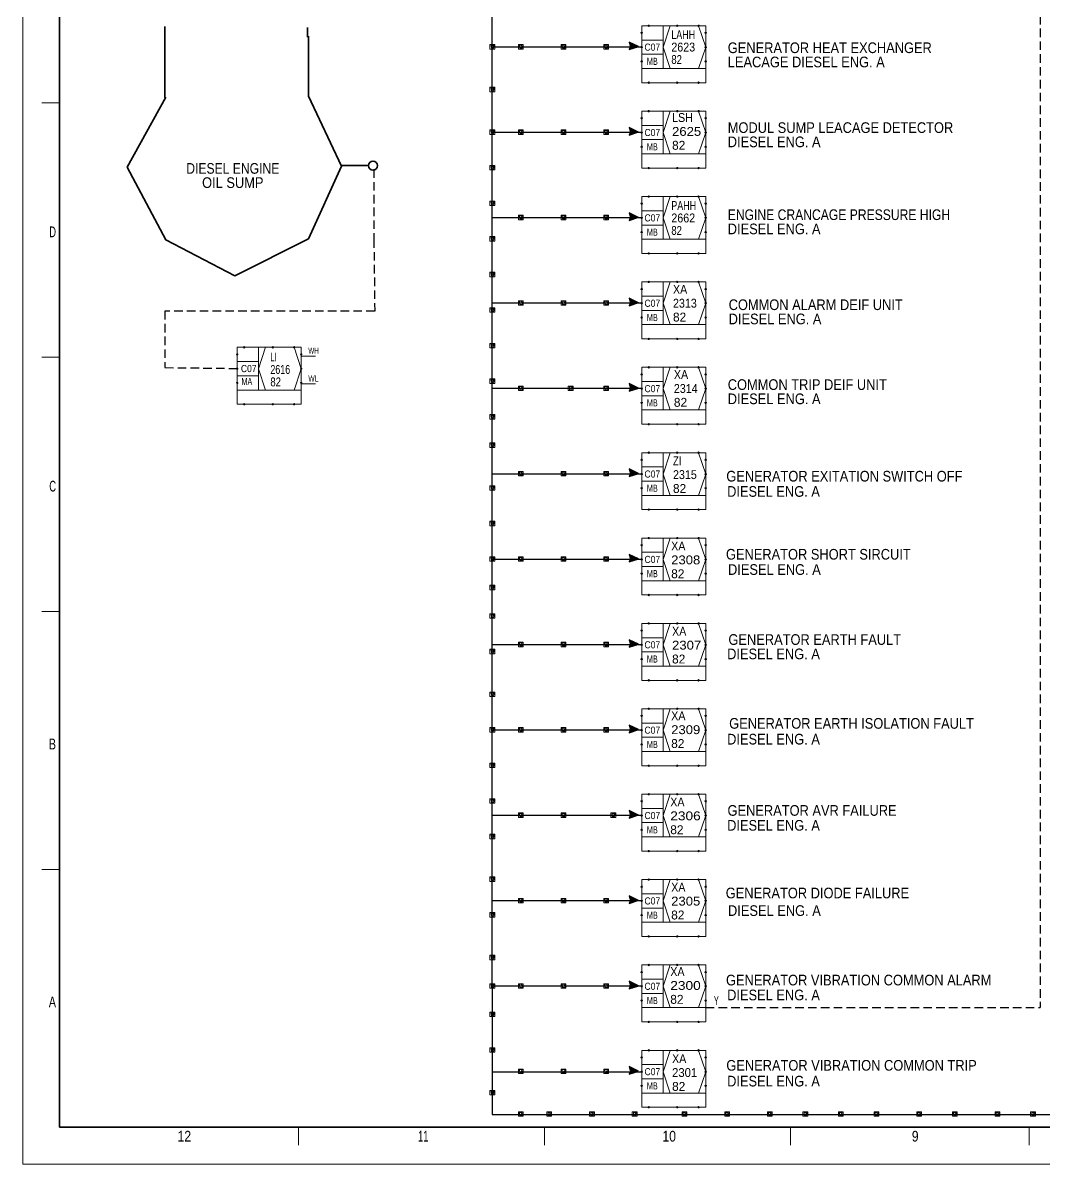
# Model space of a CAD drawing. Header units: millimetres. Extents: x 0 to 841, y 0 to 594.
# Drawn here: x 0 to 287.2, y 0 to 320.8 of the extents above; entities that cross this region are included whole.
import ezdxf
from ezdxf.enums import TextEntityAlignment as Align

# ---------------------------------------------------------------- set-up
doc = ezdxf.new("R2010")
doc.units = ezdxf.units.MM
doc.header["$LTSCALE"] = 0.8
doc.header["$PDMODE"] = 32
doc.header["$PDSIZE"] = 0.4
doc.linetypes.add('LONG_DASHED', pattern=[7.5, 6, -1.5])
doc.linetypes.add('MEDIUM_DASHED', pattern=[4.5, 3, -1.5])
for name, color, linetype, lineweight in [('1', 7, 'Continuous', 13), ('12', 7, 'Continuous', 35), ('14', 7, 'MEDIUM_DASHED', 25), ('46', 7, 'Continuous', 13), ('48', 7, 'Continuous', 13), ('50', 7, 'Continuous', 35), ('9', 7, 'Continuous', 13)]:
    doc.layers.add(name, color=color, linetype=linetype, lineweight=lineweight)
doc.layers.add('45', color=7, linetype='Continuous')

msp = doc.modelspace()

# ---------------------------------------------------------------- linework, layer by layer
at = {"layer": '1', "lineweight": 25}
for p, q in [((174, 314), (132, 314)), ((174, 290), (132, 290)), ((174, 266), (132, 266)), ((174, 242), (132, 242)), ((174, 218), (132, 218)), ((174, 194), (132, 194)), ((174, 170), (132, 170)), ((10.3331, 10.3819), (10.3331, 156.3638)), ((174, 146), (132, 146)), ((174, 122), (132, 122)), ((174, 98), (132, 98)), ((174, 74), (132, 74)), ((174, 50), (132, 50)), ((132, 50), (132, 14)), ((132, 26), (174, 26)), ((132, 14), (302, 14))]:
    msp.add_line(p, q, dxfattribs=at)
at = {"layer": '1'}
for p, q in [((10.3331, 298.3181), (5.3213, 298.3181)), ((10.3331, 226.8378), (5.3213, 226.8378)), ((10.3331, 155.3567), (5.3213, 155.3567)), ((10.3331, 82.8693), (5.3213, 82.8693)), ((77.4913, 10.3819), (77.4913, 5.348)), ((146.6543, 10.3819), (146.6543, 5.348)), ((215.8173, 10.3819), (215.8173, 5.348)), ((282.9756, 10.3819), (282.9756, 5.348))]:
    msp.add_line(p, q, dxfattribs=at)
at = {"layer": '1', "lineweight": 35}
msp.add_line((648.9504, 10.3819), (10.3331, 10.3819), dxfattribs=at)
msp.add_lwpolyline([(829.263, 112.0142), (829.263, 582.2276), (10.3331, 582.2276), (10.3331, 10.3819)], dxfattribs=at)
at = {"layer": '1', "lineweight": 25}
msp.add_lwpolyline([(132, 50), (132, 264), (132, 424), (132, 480), (112, 480)], dxfattribs=at)
at = {"layer": '1'}
for points in [[(131.9843, 314.0157), (132.2992, 314.0945), (132.2205, 314.5669), (131.6693, 314.5669), (131.748, 313.7008), (132.378, 313.7008), (132.6142, 314.3307), (132.378, 314.7244), (131.5118, 314.7244), (131.3543, 314.7244), (131.3543, 313.4646), (132.6929, 313.4646), (132.6929, 314.7244), (132.2205, 314.7244)], [(139.9843, 314.0157), (140.2992, 314.0945), (140.2205, 314.5669), (139.6693, 314.5669), (139.748, 313.7008), (140.378, 313.7008), (140.6142, 314.3307), (140.378, 314.7244), (139.5118, 314.7244), (139.3543, 314.7244), (139.3543, 313.4646), (140.6929, 313.4646), (140.6929, 314.7244), (140.2205, 314.7244)], [(151.9843, 314.0157), (152.2992, 314.0945), (152.2205, 314.5669), (151.6693, 314.5669), (151.748, 313.7008), (152.378, 313.7008), (152.6142, 314.3307), (152.378, 314.7244), (151.5118, 314.7244), (151.3543, 314.7244), (151.3543, 313.4646), (152.6929, 313.4646), (152.6929, 314.7244), (152.2205, 314.7244)], [(163.9843, 314.0157), (164.2992, 314.0945), (164.2205, 314.5669), (163.6693, 314.5669), (163.748, 313.7008), (164.378, 313.7008), (164.6142, 314.3307), (164.378, 314.7244), (163.5118, 314.7244), (163.3543, 314.7244), (163.3543, 313.4646), (164.6929, 313.4646), (164.6929, 314.7244), (164.2205, 314.7244)], [(131.9843, 302.0157), (132.2992, 302.0945), (132.2205, 302.5669), (131.6693, 302.5669), (131.748, 301.7008), (132.378, 301.7008), (132.6142, 302.3307), (132.378, 302.7244), (131.5118, 302.7244), (131.3543, 302.7244), (131.3543, 301.4646), (132.6929, 301.4646), (132.6929, 302.7244), (132.2205, 302.7244)], [(131.9843, 290.0157), (132.2992, 290.0945), (132.2205, 290.5669), (131.6693, 290.5669), (131.748, 289.7008), (132.378, 289.7008), (132.6142, 290.3307), (132.378, 290.7244), (131.5118, 290.7244), (131.3543, 290.7244), (131.3543, 289.4646), (132.6929, 289.4646), (132.6929, 290.7244), (132.2205, 290.7244)], [(139.9843, 290.0157), (140.2992, 290.0945), (140.2205, 290.5669), (139.6693, 290.5669), (139.748, 289.7008), (140.378, 289.7008), (140.6142, 290.3307), (140.378, 290.7244), (139.5118, 290.7244), (139.3543, 290.7244), (139.3543, 289.4646), (140.6929, 289.4646), (140.6929, 290.7244), (140.2205, 290.7244)], [(151.9843, 290.0157), (152.2992, 290.0945), (152.2205, 290.5669), (151.6693, 290.5669), (151.748, 289.7008), (152.378, 289.7008), (152.6142, 290.3307), (152.378, 290.7244), (151.5118, 290.7244), (151.3543, 290.7244), (151.3543, 289.4646), (152.6929, 289.4646), (152.6929, 290.7244), (152.2205, 290.7244)], [(163.9843, 290.0157), (164.2992, 290.0945), (164.2205, 290.5669), (163.6693, 290.5669), (163.748, 289.7008), (164.378, 289.7008), (164.6142, 290.3307), (164.378, 290.7244), (163.5118, 290.7244), (163.3543, 290.7244), (163.3543, 289.4646), (164.6929, 289.4646), (164.6929, 290.7244), (164.2205, 290.7244)], [(131.9843, 280.0157), (132.2992, 280.0945), (132.2205, 280.5669), (131.6693, 280.5669), (131.748, 279.7008), (132.378, 279.7008), (132.6142, 280.3307), (132.378, 280.7244), (131.5118, 280.7244), (131.3543, 280.7244), (131.3543, 279.4646), (132.6929, 279.4646), (132.6929, 280.7244), (132.2205, 280.7244)], [(131.9843, 270.0157), (132.2992, 270.0945), (132.2205, 270.5669), (131.6693, 270.5669), (131.748, 269.7008), (132.378, 269.7008), (132.6142, 270.3307), (132.378, 270.7244), (131.5118, 270.7244), (131.3543, 270.7244), (131.3543, 269.4646), (132.6929, 269.4646), (132.6929, 270.7244), (132.2205, 270.7244)], [(139.9843, 266.0157), (140.2992, 266.0945), (140.2205, 266.5669), (139.6693, 266.5669), (139.748, 265.7008), (140.378, 265.7008), (140.6142, 266.3307), (140.378, 266.7244), (139.5118, 266.7244), (139.3543, 266.7244), (139.3543, 265.4646), (140.6929, 265.4646), (140.6929, 266.7244), (140.2205, 266.7244)], [(151.9843, 266.0157), (152.2992, 266.0945), (152.2205, 266.5669), (151.6693, 266.5669), (151.748, 265.7008), (152.378, 265.7008), (152.6142, 266.3307), (152.378, 266.7244), (151.5118, 266.7244), (151.3543, 266.7244), (151.3543, 265.4646), (152.6929, 265.4646), (152.6929, 266.7244), (152.2205, 266.7244)], [(163.9843, 266.0157), (164.2992, 266.0945), (164.2205, 266.5669), (163.6693, 266.5669), (163.748, 265.7008), (164.378, 265.7008), (164.6142, 266.3307), (164.378, 266.7244), (163.5118, 266.7244), (163.3543, 266.7244), (163.3543, 265.4646), (164.6929, 265.4646), (164.6929, 266.7244), (164.2205, 266.7244)], [(131.9843, 260.0157), (132.2992, 260.0945), (132.2205, 260.5669), (131.6693, 260.5669), (131.748, 259.7008), (132.378, 259.7008), (132.6142, 260.3307), (132.378, 260.7244), (131.5118, 260.7244), (131.3543, 260.7244), (131.3543, 259.4646), (132.6929, 259.4646), (132.6929, 260.7244), (132.2205, 260.7244)], [(131.9843, 250.0157), (132.2992, 250.0945), (132.2205, 250.5669), (131.6693, 250.5669), (131.748, 249.7008), (132.378, 249.7008), (132.6142, 250.3307), (132.378, 250.7244), (131.5118, 250.7244), (131.3543, 250.7244), (131.3543, 249.4646), (132.6929, 249.4646), (132.6929, 250.7244), (132.2205, 250.7244)], [(131.9843, 240.0157), (132.2992, 240.0945), (132.2205, 240.5669), (131.6693, 240.5669), (131.748, 239.7008), (132.378, 239.7008), (132.6142, 240.3307), (132.378, 240.7244), (131.5118, 240.7244), (131.3543, 240.7244), (131.3543, 239.4646), (132.6929, 239.4646), (132.6929, 240.7244), (132.2205, 240.7244)], [(139.9843, 242.0157), (140.2992, 242.0945), (140.2205, 242.5669), (139.6693, 242.5669), (139.748, 241.7008), (140.378, 241.7008), (140.6142, 242.3307), (140.378, 242.7244), (139.5118, 242.7244), (139.3543, 242.7244), (139.3543, 241.4646), (140.6929, 241.4646), (140.6929, 242.7244), (140.2205, 242.7244)], [(151.9843, 242.0157), (152.2992, 242.0945), (152.2205, 242.5669), (151.6693, 242.5669), (151.748, 241.7008), (152.378, 241.7008), (152.6142, 242.3307), (152.378, 242.7244), (151.5118, 242.7244), (151.3543, 242.7244), (151.3543, 241.4646), (152.6929, 241.4646), (152.6929, 242.7244), (152.2205, 242.7244)], [(163.9843, 242.0157), (164.2992, 242.0945), (164.2205, 242.5669), (163.6693, 242.5669), (163.748, 241.7008), (164.378, 241.7008), (164.6142, 242.3307), (164.378, 242.7244), (163.5118, 242.7244), (163.3543, 242.7244), (163.3543, 241.4646), (164.6929, 241.4646), (164.6929, 242.7244), (164.2205, 242.7244)], [(131.9843, 230.0157), (132.2992, 230.0945), (132.2205, 230.5669), (131.6693, 230.5669), (131.748, 229.7008), (132.378, 229.7008), (132.6142, 230.3307), (132.378, 230.7244), (131.5118, 230.7244), (131.3543, 230.7244), (131.3543, 229.4646), (132.6929, 229.4646), (132.6929, 230.7244), (132.2205, 230.7244)], [(131.9843, 220.0157), (132.2992, 220.0945), (132.2205, 220.5669), (131.6693, 220.5669), (131.748, 219.7008), (132.378, 219.7008), (132.6142, 220.3307), (132.378, 220.7244), (131.5118, 220.7244), (131.3543, 220.7244), (131.3543, 219.4646), (132.6929, 219.4646), (132.6929, 220.7244), (132.2205, 220.7244)], [(139.9843, 218.0157), (140.2992, 218.0945), (140.2205, 218.5669), (139.6693, 218.5669), (139.748, 217.7008), (140.378, 217.7008), (140.6142, 218.3307), (140.378, 218.7244), (139.5118, 218.7244), (139.3543, 218.7244), (139.3543, 217.4646), (140.6929, 217.4646), (140.6929, 218.7244), (140.2205, 218.7244)], [(153.9843, 218.0157), (154.2992, 218.0945), (154.2205, 218.5669), (153.6693, 218.5669), (153.748, 217.7008), (154.378, 217.7008), (154.6142, 218.3307), (154.378, 218.7244), (153.5118, 218.7244), (153.3543, 218.7244), (153.3543, 217.4646), (154.6929, 217.4646), (154.6929, 218.7244), (154.2205, 218.7244)], [(163.9843, 218.0157), (164.2992, 218.0945), (164.2205, 218.5669), (163.6693, 218.5669), (163.748, 217.7008), (164.378, 217.7008), (164.6142, 218.3307), (164.378, 218.7244), (163.5118, 218.7244), (163.3543, 218.7244), (163.3543, 217.4646), (164.6929, 217.4646), (164.6929, 218.7244), (164.2205, 218.7244)], [(131.9843, 210.0157), (132.2992, 210.0945), (132.2205, 210.5669), (131.6693, 210.5669), (131.748, 209.7008), (132.378, 209.7008), (132.6142, 210.3307), (132.378, 210.7244), (131.5118, 210.7244), (131.3543, 210.7244), (131.3543, 209.4646), (132.6929, 209.4646), (132.6929, 210.7244), (132.2205, 210.7244)], [(131.9843, 202.0157), (132.2992, 202.0945), (132.2205, 202.5669), (131.6693, 202.5669), (131.748, 201.7008), (132.378, 201.7008), (132.6142, 202.3307), (132.378, 202.7244), (131.5118, 202.7244), (131.3543, 202.7244), (131.3543, 201.4646), (132.6929, 201.4646), (132.6929, 202.7244), (132.2205, 202.7244)], [(139.9843, 194.0157), (140.2992, 194.0945), (140.2205, 194.5669), (139.6693, 194.5669), (139.748, 193.7008), (140.378, 193.7008), (140.6142, 194.3307), (140.378, 194.7244), (139.5118, 194.7244), (139.3543, 194.7244), (139.3543, 193.4646), (140.6929, 193.4646), (140.6929, 194.7244), (140.2205, 194.7244)], [(151.9843, 194.0157), (152.2992, 194.0945), (152.2205, 194.5669), (151.6693, 194.5669), (151.748, 193.7008), (152.378, 193.7008), (152.6142, 194.3307), (152.378, 194.7244), (151.5118, 194.7244), (151.3543, 194.7244), (151.3543, 193.4646), (152.6929, 193.4646), (152.6929, 194.7244), (152.2205, 194.7244)], [(163.9843, 194.0157), (164.2992, 194.0945), (164.2205, 194.5669), (163.6693, 194.5669), (163.748, 193.7008), (164.378, 193.7008), (164.6142, 194.3307), (164.378, 194.7244), (163.5118, 194.7244), (163.3543, 194.7244), (163.3543, 193.4646), (164.6929, 193.4646), (164.6929, 194.7244), (164.2205, 194.7244)], [(131.9843, 190.0157), (132.2992, 190.0945), (132.2205, 190.5669), (131.6693, 190.5669), (131.748, 189.7008), (132.378, 189.7008), (132.6142, 190.3307), (132.378, 190.7244), (131.5118, 190.7244), (131.3543, 190.7244), (131.3543, 189.4646), (132.6929, 189.4646), (132.6929, 190.7244), (132.2205, 190.7244)], [(131.9843, 180.0157), (132.2992, 180.0945), (132.2205, 180.5669), (131.6693, 180.5669), (131.748, 179.7008), (132.378, 179.7008), (132.6142, 180.3307), (132.378, 180.7244), (131.5118, 180.7244), (131.3543, 180.7244), (131.3543, 179.4646), (132.6929, 179.4646), (132.6929, 180.7244), (132.2205, 180.7244)], [(131.9843, 170.0157), (132.2992, 170.0945), (132.2205, 170.5669), (131.6693, 170.5669), (131.748, 169.7008), (132.378, 169.7008), (132.6142, 170.3307), (132.378, 170.7244), (131.5118, 170.7244), (131.3543, 170.7244), (131.3543, 169.4646), (132.6929, 169.4646), (132.6929, 170.7244), (132.2205, 170.7244)], [(139.9843, 170.0157), (140.2992, 170.0945), (140.2205, 170.5669), (139.6693, 170.5669), (139.748, 169.7008), (140.378, 169.7008), (140.6142, 170.3307), (140.378, 170.7244), (139.5118, 170.7244), (139.3543, 170.7244), (139.3543, 169.4646), (140.6929, 169.4646), (140.6929, 170.7244), (140.2205, 170.7244)], [(151.9843, 170.0157), (152.2992, 170.0945), (152.2205, 170.5669), (151.6693, 170.5669), (151.748, 169.7008), (152.378, 169.7008), (152.6142, 170.3307), (152.378, 170.7244), (151.5118, 170.7244), (151.3543, 170.7244), (151.3543, 169.4646), (152.6929, 169.4646), (152.6929, 170.7244), (152.2205, 170.7244)], [(163.9843, 170.0157), (164.2992, 170.0945), (164.2205, 170.5669), (163.6693, 170.5669), (163.748, 169.7008), (164.378, 169.7008), (164.6142, 170.3307), (164.378, 170.7244), (163.5118, 170.7244), (163.3543, 170.7244), (163.3543, 169.4646), (164.6929, 169.4646), (164.6929, 170.7244), (164.2205, 170.7244)], [(131.9843, 162.0157), (132.2992, 162.0945), (132.2205, 162.5669), (131.6693, 162.5669), (131.748, 161.7008), (132.378, 161.7008), (132.6142, 162.3307), (132.378, 162.7244), (131.5118, 162.7244), (131.3543, 162.7244), (131.3543, 161.4646), (132.6929, 161.4646), (132.6929, 162.7244), (132.2205, 162.7244)], [(131.9843, 154.0157), (132.2992, 154.0945), (132.2205, 154.5669), (131.6693, 154.5669), (131.748, 153.7008), (132.378, 153.7008), (132.6142, 154.3307), (132.378, 154.7244), (131.5118, 154.7244), (131.3543, 154.7244), (131.3543, 153.4646), (132.6929, 153.4646), (132.6929, 154.7244), (132.2205, 154.7244)], [(131.9843, 144.0157), (132.2992, 144.0945), (132.2205, 144.5669), (131.6693, 144.5669), (131.748, 143.7008), (132.378, 143.7008), (132.6142, 144.3307), (132.378, 144.7244), (131.5118, 144.7244), (131.3543, 144.7244), (131.3543, 143.4646), (132.6929, 143.4646), (132.6929, 144.7244), (132.2205, 144.7244)], [(139.9843, 146.0157), (140.2992, 146.0945), (140.2205, 146.5669), (139.6693, 146.5669), (139.748, 145.7008), (140.378, 145.7008), (140.6142, 146.3307), (140.378, 146.7244), (139.5118, 146.7244), (139.3543, 146.7244), (139.3543, 145.4646), (140.6929, 145.4646), (140.6929, 146.7244), (140.2205, 146.7244)], [(151.9843, 146.0157), (152.2992, 146.0945), (152.2205, 146.5669), (151.6693, 146.5669), (151.748, 145.7008), (152.378, 145.7008), (152.6142, 146.3307), (152.378, 146.7244), (151.5118, 146.7244), (151.3543, 146.7244), (151.3543, 145.4646), (152.6929, 145.4646), (152.6929, 146.7244), (152.2205, 146.7244)], [(163.9843, 146.0157), (164.2992, 146.0945), (164.2205, 146.5669), (163.6693, 146.5669), (163.748, 145.7008), (164.378, 145.7008), (164.6142, 146.3307), (164.378, 146.7244), (163.5118, 146.7244), (163.3543, 146.7244), (163.3543, 145.4646), (164.6929, 145.4646), (164.6929, 146.7244), (164.2205, 146.7244)], [(131.9843, 132.0157), (132.2992, 132.0945), (132.2205, 132.5669), (131.6693, 132.5669), (131.748, 131.7008), (132.378, 131.7008), (132.6142, 132.3307), (132.378, 132.7244), (131.5118, 132.7244), (131.3543, 132.7244), (131.3543, 131.4646), (132.6929, 131.4646), (132.6929, 132.7244), (132.2205, 132.7244)], [(131.9843, 122.0157), (132.2992, 122.0945), (132.2205, 122.5669), (131.6693, 122.5669), (131.748, 121.7008), (132.378, 121.7008), (132.6142, 122.3307), (132.378, 122.7244), (131.5118, 122.7244), (131.3543, 122.7244), (131.3543, 121.4646), (132.6929, 121.4646), (132.6929, 122.7244), (132.2205, 122.7244)], [(139.9843, 122.0157), (140.2992, 122.0945), (140.2205, 122.5669), (139.6693, 122.5669), (139.748, 121.7008), (140.378, 121.7008), (140.6142, 122.3307), (140.378, 122.7244), (139.5118, 122.7244), (139.3543, 122.7244), (139.3543, 121.4646), (140.6929, 121.4646), (140.6929, 122.7244), (140.2205, 122.7244)], [(151.9843, 122.0157), (152.2992, 122.0945), (152.2205, 122.5669), (151.6693, 122.5669), (151.748, 121.7008), (152.378, 121.7008), (152.6142, 122.3307), (152.378, 122.7244), (151.5118, 122.7244), (151.3543, 122.7244), (151.3543, 121.4646), (152.6929, 121.4646), (152.6929, 122.7244), (152.2205, 122.7244)], [(163.9843, 122.0157), (164.2992, 122.0945), (164.2205, 122.5669), (163.6693, 122.5669), (163.748, 121.7008), (164.378, 121.7008), (164.6142, 122.3307), (164.378, 122.7244), (163.5118, 122.7244), (163.3543, 122.7244), (163.3543, 121.4646), (164.6929, 121.4646), (164.6929, 122.7244), (164.2205, 122.7244)], [(131.9843, 112.0157), (132.2992, 112.0945), (132.2205, 112.5669), (131.6693, 112.5669), (131.748, 111.7008), (132.378, 111.7008), (132.6142, 112.3307), (132.378, 112.7244), (131.5118, 112.7244), (131.3543, 112.7244), (131.3543, 111.4646), (132.6929, 111.4646), (132.6929, 112.7244), (132.2205, 112.7244)], [(131.9843, 102.0157), (132.2992, 102.0945), (132.2205, 102.5669), (131.6693, 102.5669), (131.748, 101.7008), (132.378, 101.7008), (132.6142, 102.3307), (132.378, 102.7244), (131.5118, 102.7244), (131.3543, 102.7244), (131.3543, 101.4646), (132.6929, 101.4646), (132.6929, 102.7244), (132.2205, 102.7244)], [(139.9843, 98.0157), (140.2992, 98.0945), (140.2205, 98.5669), (139.6693, 98.5669), (139.748, 97.7008), (140.378, 97.7008), (140.6142, 98.3307), (140.378, 98.7244), (139.5118, 98.7244), (139.3543, 98.7244), (139.3543, 97.4646), (140.6929, 97.4646), (140.6929, 98.7244), (140.2205, 98.7244)], [(151.9843, 98.0157), (152.2992, 98.0945), (152.2205, 98.5669), (151.6693, 98.5669), (151.748, 97.7008), (152.378, 97.7008), (152.6142, 98.3307), (152.378, 98.7244), (151.5118, 98.7244), (151.3543, 98.7244), (151.3543, 97.4646), (152.6929, 97.4646), (152.6929, 98.7244), (152.2205, 98.7244)], [(165.9843, 98.0157), (166.2992, 98.0945), (166.2205, 98.5669), (165.6693, 98.5669), (165.748, 97.7008), (166.378, 97.7008), (166.6142, 98.3307), (166.378, 98.7244), (165.5118, 98.7244), (165.3543, 98.7244), (165.3543, 97.4646), (166.6929, 97.4646), (166.6929, 98.7244), (166.2205, 98.7244)], [(131.9843, 92.0157), (132.2992, 92.0945), (132.2205, 92.5669), (131.6693, 92.5669), (131.748, 91.7008), (132.378, 91.7008), (132.6142, 92.3307), (132.378, 92.7244), (131.5118, 92.7244), (131.3543, 92.7244), (131.3543, 91.4646), (132.6929, 91.4646), (132.6929, 92.7244), (132.2205, 92.7244)], [(131.9843, 80.0157), (132.2992, 80.0945), (132.2205, 80.5669), (131.6693, 80.5669), (131.748, 79.7008), (132.378, 79.7008), (132.6142, 80.3307), (132.378, 80.7244), (131.5118, 80.7244), (131.3543, 80.7244), (131.3543, 79.4646), (132.6929, 79.4646), (132.6929, 80.7244), (132.2205, 80.7244)], [(139.9843, 74.0157), (140.2992, 74.0945), (140.2205, 74.5669), (139.6693, 74.5669), (139.748, 73.7008), (140.378, 73.7008), (140.6142, 74.3307), (140.378, 74.7244), (139.5118, 74.7244), (139.3543, 74.7244), (139.3543, 73.4646), (140.6929, 73.4646), (140.6929, 74.7244), (140.2205, 74.7244)], [(151.9843, 74.0157), (152.2992, 74.0945), (152.2205, 74.5669), (151.6693, 74.5669), (151.748, 73.7008), (152.378, 73.7008), (152.6142, 74.3307), (152.378, 74.7244), (151.5118, 74.7244), (151.3543, 74.7244), (151.3543, 73.4646), (152.6929, 73.4646), (152.6929, 74.7244), (152.2205, 74.7244)], [(163.9843, 74.0157), (164.2992, 74.0945), (164.2205, 74.5669), (163.6693, 74.5669), (163.748, 73.7008), (164.378, 73.7008), (164.6142, 74.3307), (164.378, 74.7244), (163.5118, 74.7244), (163.3543, 74.7244), (163.3543, 73.4646), (164.6929, 73.4646), (164.6929, 74.7244), (164.2205, 74.7244)], [(131.9843, 70.0157), (132.2992, 70.0945), (132.2205, 70.5669), (131.6693, 70.5669), (131.748, 69.7008), (132.378, 69.7008), (132.6142, 70.3307), (132.378, 70.7244), (131.5118, 70.7244), (131.3543, 70.7244), (131.3543, 69.4646), (132.6929, 69.4646), (132.6929, 70.7244), (132.2205, 70.7244)], [(131.9843, 58.0157), (132.2992, 58.0945), (132.2205, 58.5669), (131.6693, 58.5669), (131.748, 57.7008), (132.378, 57.7008), (132.6142, 58.3307), (132.378, 58.7244), (131.5118, 58.7244), (131.3543, 58.7244), (131.3543, 57.4646), (132.6929, 57.4646), (132.6929, 58.7244), (132.2205, 58.7244)], [(131.9843, 50.0157), (132.2992, 50.0945), (132.2205, 50.5669), (131.6693, 50.5669), (131.748, 49.7008), (132.378, 49.7008), (132.6142, 50.3307), (132.378, 50.7244), (131.5118, 50.7244), (131.3543, 50.7244), (131.3543, 49.4646), (132.6929, 49.4646), (132.6929, 50.7244), (132.2205, 50.7244)], [(139.9843, 50.0157), (140.2992, 50.0945), (140.2205, 50.5669), (139.6693, 50.5669), (139.748, 49.7008), (140.378, 49.7008), (140.6142, 50.3307), (140.378, 50.7244), (139.5118, 50.7244), (139.3543, 50.7244), (139.3543, 49.4646), (140.6929, 49.4646), (140.6929, 50.7244), (140.2205, 50.7244)], [(151.9843, 50.0157), (152.2992, 50.0945), (152.2205, 50.5669), (151.6693, 50.5669), (151.748, 49.7008), (152.378, 49.7008), (152.6142, 50.3307), (152.378, 50.7244), (151.5118, 50.7244), (151.3543, 50.7244), (151.3543, 49.4646), (152.6929, 49.4646), (152.6929, 50.7244), (152.2205, 50.7244)], [(163.9843, 50.0157), (164.2992, 50.0945), (164.2205, 50.5669), (163.6693, 50.5669), (163.748, 49.7008), (164.378, 49.7008), (164.6142, 50.3307), (164.378, 50.7244), (163.5118, 50.7244), (163.3543, 50.7244), (163.3543, 49.4646), (164.6929, 49.4646), (164.6929, 50.7244), (164.2205, 50.7244)], [(131.9843, 42.0157), (132.2992, 42.0945), (132.2205, 42.5669), (131.6693, 42.5669), (131.748, 41.7008), (132.378, 41.7008), (132.6142, 42.3307), (132.378, 42.7244), (131.5118, 42.7244), (131.3543, 42.7244), (131.3543, 41.4646), (132.6929, 41.4646), (132.6929, 42.7244), (132.2205, 42.7244)], [(131.9843, 32.0157), (132.2992, 32.0945), (132.2205, 32.5669), (131.6693, 32.5669), (131.748, 31.7008), (132.378, 31.7008), (132.6142, 32.3307), (132.378, 32.7244), (131.5118, 32.7244), (131.3543, 32.7244), (131.3543, 31.4646), (132.6929, 31.4646), (132.6929, 32.7244), (132.2205, 32.7244)], [(139.9843, 26.0157), (140.2992, 26.0945), (140.2205, 26.5669), (139.6693, 26.5669), (139.748, 25.7008), (140.378, 25.7008), (140.6142, 26.3307), (140.378, 26.7244), (139.5118, 26.7244), (139.3543, 26.7244), (139.3543, 25.4646), (140.6929, 25.4646), (140.6929, 26.7244), (140.2205, 26.7244)], [(151.9843, 26.0157), (152.2992, 26.0945), (152.2205, 26.5669), (151.6693, 26.5669), (151.748, 25.7008), (152.378, 25.7008), (152.6142, 26.3307), (152.378, 26.7244), (151.5118, 26.7244), (151.3543, 26.7244), (151.3543, 25.4646), (152.6929, 25.4646), (152.6929, 26.7244), (152.2205, 26.7244)], [(163.9843, 26.0157), (164.2992, 26.0945), (164.2205, 26.5669), (163.6693, 26.5669), (163.748, 25.7008), (164.378, 25.7008), (164.6142, 26.3307), (164.378, 26.7244), (163.5118, 26.7244), (163.3543, 26.7244), (163.3543, 25.4646), (164.6929, 25.4646), (164.6929, 26.7244), (164.2205, 26.7244)], [(131.9843, 20.0157), (132.2992, 20.0945), (132.2205, 20.5669), (131.6693, 20.5669), (131.748, 19.7008), (132.378, 19.7008), (132.6142, 20.3307), (132.378, 20.7244), (131.5118, 20.7244), (131.3543, 20.7244), (131.3543, 19.4646), (132.6929, 19.4646), (132.6929, 20.7244), (132.2205, 20.7244)], [(139.9843, 14.0157), (140.2992, 14.0945), (140.2205, 14.5669), (139.6693, 14.5669), (139.748, 13.7008), (140.378, 13.7008), (140.6142, 14.3307), (140.378, 14.7244), (139.5118, 14.7244), (139.3543, 14.7244), (139.3543, 13.4646), (140.6929, 13.4646), (140.6929, 14.7244), (140.2205, 14.7244)], [(147.9843, 14.0157), (148.2992, 14.0945), (148.2205, 14.5669), (147.6693, 14.5669), (147.748, 13.7008), (148.378, 13.7008), (148.6142, 14.3307), (148.378, 14.7244), (147.5118, 14.7244), (147.3543, 14.7244), (147.3543, 13.4646), (148.6929, 13.4646), (148.6929, 14.7244), (148.2205, 14.7244)], [(159.9843, 14.0157), (160.2992, 14.0945), (160.2205, 14.5669), (159.6693, 14.5669), (159.748, 13.7008), (160.378, 13.7008), (160.6142, 14.3307), (160.378, 14.7244), (159.5118, 14.7244), (159.3543, 14.7244), (159.3543, 13.4646), (160.6929, 13.4646), (160.6929, 14.7244), (160.2205, 14.7244)], [(171.9843, 14.0157), (172.2992, 14.0945), (172.2205, 14.5669), (171.6693, 14.5669), (171.748, 13.7008), (172.378, 13.7008), (172.6142, 14.3307), (172.378, 14.7244), (171.5118, 14.7244), (171.3543, 14.7244), (171.3543, 13.4646), (172.6929, 13.4646), (172.6929, 14.7244), (172.2205, 14.7244)], [(185.9843, 14.0157), (186.2992, 14.0945), (186.2205, 14.5669), (185.6693, 14.5669), (185.748, 13.7008), (186.378, 13.7008), (186.6142, 14.3307), (186.378, 14.7244), (185.5118, 14.7244), (185.3543, 14.7244), (185.3543, 13.4646), (186.6929, 13.4646), (186.6929, 14.7244), (186.2205, 14.7244)], [(197.9843, 14.0157), (198.2992, 14.0945), (198.2205, 14.5669), (197.6693, 14.5669), (197.748, 13.7008), (198.378, 13.7008), (198.6142, 14.3307), (198.378, 14.7244), (197.5118, 14.7244), (197.3543, 14.7244), (197.3543, 13.4646), (198.6929, 13.4646), (198.6929, 14.7244), (198.2205, 14.7244)], [(209.9843, 14.0157), (210.2992, 14.0945), (210.2205, 14.5669), (209.6693, 14.5669), (209.748, 13.7008), (210.378, 13.7008), (210.6142, 14.3307), (210.378, 14.7244), (209.5118, 14.7244), (209.3543, 14.7244), (209.3543, 13.4646), (210.6929, 13.4646), (210.6929, 14.7244), (210.2205, 14.7244)], [(219.9843, 14.0157), (220.2992, 14.0945), (220.2205, 14.5669), (219.6693, 14.5669), (219.748, 13.7008), (220.378, 13.7008), (220.6142, 14.3307), (220.378, 14.7244), (219.5118, 14.7244), (219.3543, 14.7244), (219.3543, 13.4646), (220.6929, 13.4646), (220.6929, 14.7244), (220.2205, 14.7244)], [(229.9843, 14.0157), (230.2992, 14.0945), (230.2205, 14.5669), (229.6693, 14.5669), (229.748, 13.7008), (230.378, 13.7008), (230.6142, 14.3307), (230.378, 14.7244), (229.5118, 14.7244), (229.3543, 14.7244), (229.3543, 13.4646), (230.6929, 13.4646), (230.6929, 14.7244), (230.2205, 14.7244)], [(239.9843, 14.0157), (240.2992, 14.0945), (240.2205, 14.5669), (239.6693, 14.5669), (239.748, 13.7008), (240.378, 13.7008), (240.6142, 14.3307), (240.378, 14.7244), (239.5118, 14.7244), (239.3543, 14.7244), (239.3543, 13.4646), (240.6929, 13.4646), (240.6929, 14.7244), (240.2205, 14.7244)], [(251.9843, 14.0157), (252.2992, 14.0945), (252.2205, 14.5669), (251.6693, 14.5669), (251.748, 13.7008), (252.378, 13.7008), (252.6142, 14.3307), (252.378, 14.7244), (251.5118, 14.7244), (251.3543, 14.7244), (251.3543, 13.4646), (252.6929, 13.4646), (252.6929, 14.7244), (252.2205, 14.7244)], [(261.9843, 14.0157), (262.2992, 14.0945), (262.2205, 14.5669), (261.6693, 14.5669), (261.748, 13.7008), (262.378, 13.7008), (262.6142, 14.3307), (262.378, 14.7244), (261.5118, 14.7244), (261.3543, 14.7244), (261.3543, 13.4646), (262.6929, 13.4646), (262.6929, 14.7244), (262.2205, 14.7244)], [(273.9843, 14.0157), (274.2992, 14.0945), (274.2205, 14.5669), (273.6693, 14.5669), (273.748, 13.7008), (274.378, 13.7008), (274.6142, 14.3307), (274.378, 14.7244), (273.5118, 14.7244), (273.3543, 14.7244), (273.3543, 13.4646), (274.6929, 13.4646), (274.6929, 14.7244), (274.2205, 14.7244)], [(283.9843, 14.0157), (284.2992, 14.0945), (284.2205, 14.5669), (283.6693, 14.5669), (283.748, 13.7008), (284.378, 13.7008), (284.6142, 14.3307), (284.378, 14.7244), (283.5118, 14.7244), (283.3543, 14.7244), (283.3543, 13.4646), (284.6929, 13.4646), (284.6929, 14.7244), (284.2205, 14.7244)]]:
    msp.add_lwpolyline(points, dxfattribs=at)
at = {"layer": '1', "linetype": 'LONG_DASHED', "lineweight": 25}
for points in [[(173.1181, 314.1417), (170.5039, 315.4173), (170.8976, 314.1575), (170.5039, 313.2913), (172.9449, 314.0787), (170.7402, 315.1024), (171.1339, 314.1575), (170.7402, 313.5276), (172.4724, 314.0787), (171.0551, 314.7874), (171.3701, 314.2362), (171.0551, 313.7638), (171.8425, 314.0787), (172, 314.1575), (171.5276, 314.3937), (171.5276, 314.2362), (171.685, 314.1575), (171.4488, 314)], [(173.1181, 290.1417), (170.5039, 291.4173), (170.8976, 290.1575), (170.5039, 289.2913), (172.9449, 290.0787), (170.7402, 291.1024), (171.1339, 290.1575), (170.7402, 289.5276), (172.4724, 290.0787), (171.0551, 290.7874), (171.3701, 290.2362), (171.0551, 289.7638), (171.8425, 290.0787), (172, 290.1575), (171.5276, 290.3937), (171.5276, 290.2362), (171.685, 290.1575), (171.4488, 290)], [(173.1181, 266.1417), (170.5039, 267.4173), (170.8976, 266.1575), (170.5039, 265.2913), (172.9449, 266.0787), (170.7402, 267.1024), (171.1339, 266.1575), (170.7402, 265.5276), (172.4724, 266.0787), (171.0551, 266.7874), (171.3701, 266.2362), (171.0551, 265.7638), (171.8425, 266.0787), (172, 266.1575), (171.5276, 266.3937), (171.5276, 266.2362), (171.685, 266.1575), (171.4488, 266)], [(173.1181, 242.1417), (170.5039, 243.4173), (170.8976, 242.1575), (170.5039, 241.2913), (172.9449, 242.0787), (170.7402, 243.1024), (171.1339, 242.1575), (170.7402, 241.5276), (172.4724, 242.0787), (171.0551, 242.7874), (171.3701, 242.2362), (171.0551, 241.7638), (171.8425, 242.0787), (172, 242.1575), (171.5276, 242.3937), (171.5276, 242.2362), (171.685, 242.1575), (171.4488, 242)], [(173.1181, 218.1417), (170.5039, 219.4173), (170.8976, 218.1575), (170.5039, 217.2913), (172.9449, 218.0787), (170.7402, 219.1024), (171.1339, 218.1575), (170.7402, 217.5276), (172.4724, 218.0787), (171.0551, 218.7874), (171.3701, 218.2362), (171.0551, 217.7638), (171.8425, 218.0787), (172, 218.1575), (171.5276, 218.3937), (171.5276, 218.2362), (171.685, 218.1575), (171.4488, 218)], [(173.1181, 194.1417), (170.5039, 195.4173), (170.8976, 194.1575), (170.5039, 193.2913), (172.9449, 194.0787), (170.7402, 195.1024), (171.1339, 194.1575), (170.7402, 193.5276), (172.4724, 194.0787), (171.0551, 194.7874), (171.3701, 194.2362), (171.0551, 193.7638), (171.8425, 194.0787), (172, 194.1575), (171.5276, 194.3937), (171.5276, 194.2362), (171.685, 194.1575), (171.4488, 194)], [(173.1181, 170.1417), (170.5039, 171.4173), (170.8976, 170.1575), (170.5039, 169.2913), (172.9449, 170.0787), (170.7402, 171.1024), (171.1339, 170.1575), (170.7402, 169.5276), (172.4724, 170.0787), (171.0551, 170.7874), (171.3701, 170.2362), (171.0551, 169.7638), (171.8425, 170.0787), (172, 170.1575), (171.5276, 170.3937), (171.5276, 170.2362), (171.685, 170.1575), (171.4488, 170)], [(173.1181, 146.1417), (170.5039, 147.4173), (170.8976, 146.1575), (170.5039, 145.2913), (172.9449, 146.0787), (170.7402, 147.1024), (171.1339, 146.1575), (170.7402, 145.5276), (172.4724, 146.0787), (171.0551, 146.7874), (171.3701, 146.2362), (171.0551, 145.7638), (171.8425, 146.0787), (172, 146.1575), (171.5276, 146.3937), (171.5276, 146.2362), (171.685, 146.1575), (171.4488, 146)], [(173.1181, 122.1417), (170.5039, 123.4173), (170.8976, 122.1575), (170.5039, 121.2913), (172.9449, 122.0787), (170.7402, 123.1024), (171.1339, 122.1575), (170.7402, 121.5276), (172.4724, 122.0787), (171.0551, 122.7874), (171.3701, 122.2362), (171.0551, 121.7638), (171.8425, 122.0787), (172, 122.1575), (171.5276, 122.3937), (171.5276, 122.2362), (171.685, 122.1575), (171.4488, 122)], [(173.1181, 98.1417), (170.5039, 99.4173), (170.8976, 98.1575), (170.5039, 97.2913), (172.9449, 98.0787), (170.7402, 99.1024), (171.1339, 98.1575), (170.7402, 97.5276), (172.4724, 98.0787), (171.0551, 98.7874), (171.3701, 98.2362), (171.0551, 97.7638), (171.8425, 98.0787), (172, 98.1575), (171.5276, 98.3937), (171.5276, 98.2362), (171.685, 98.1575), (171.4488, 98)], [(173.1181, 74.1417), (170.5039, 75.4173), (170.8976, 74.1575), (170.5039, 73.2913), (172.9449, 74.0787), (170.7402, 75.1024), (171.1339, 74.1575), (170.7402, 73.5276), (172.4724, 74.0787), (171.0551, 74.7874), (171.3701, 74.2362), (171.0551, 73.7638), (171.8425, 74.0787), (172, 74.1575), (171.5276, 74.3937), (171.5276, 74.2362), (171.685, 74.1575), (171.4488, 74)], [(173.1181, 50.1417), (170.5039, 51.4173), (170.8976, 50.1575), (170.5039, 49.2913), (172.9449, 50.0787), (170.7402, 51.1024), (171.1339, 50.1575), (170.7402, 49.5276), (172.4724, 50.0787), (171.0551, 50.7874), (171.3701, 50.2362), (171.0551, 49.7638), (171.8425, 50.0787), (172, 50.1575), (171.5276, 50.3937), (171.5276, 50.2362), (171.685, 50.1575), (171.4488, 50)], [(173.1181, 26.1417), (170.5039, 27.4173), (170.8976, 26.1575), (170.5039, 25.2913), (172.9449, 26.0787), (170.7402, 27.1024), (171.1339, 26.1575), (170.7402, 25.5276), (172.4724, 26.0787), (171.0551, 26.7874), (171.3701, 26.2362), (171.0551, 25.7638), (171.8425, 26.0787), (172, 26.1575), (171.5276, 26.3937), (171.5276, 26.2362), (171.685, 26.1575), (171.4488, 26)]]:
    msp.add_lwpolyline(points, dxfattribs=at)
at = {"layer": '12'}
for p, q in [((39.9457, 299.8669), (39.9457, 319.7984)), ((80.0409, 316.7709), (80.0409, 319.5457)), ((89.6236, 280.6929), (97.189, 280.6929))]:
    msp.add_line(p, q, dxfattribs=at)
at = {"layer": '12', "lineweight": 13}
msp.add_lwpolyline([(0, 594), (841, 594), (841, 0), (0, 0)], close=True, dxfattribs=at)
at = {"layer": '12'}
msp.add_lwpolyline([(40.1976, 299.9433), (29.3543, 280.2646), (40.1976, 259.8291), (59.615, 249.737), (80.2937, 260.0811), (89.6236, 280.5165), (80.2937, 300.1953), (80.2937, 317.0992)], dxfattribs=at)
msp.add_circle((98.4499, 280.6932), 1.2609, dxfattribs=at)
at = {"layer": '14'}
for p in [(286, 402), (192, 44)]:
    msp.add_line(p, (286, 44), dxfattribs=at)
msp.add_lwpolyline([(98.7024, 279.6843), (98.7024, 260.0055), (98.9543, 239.822), (39.9457, 239.822), (39.9457, 223.9276), (60.1197, 223.6756)], dxfattribs=at)
at = {"layer": '46'}
for p, q in [((78.2693, 227.1654), (82.2693, 227.1654)), ((78.2693, 219.3528), (82.2693, 219.3528))]:
    msp.add_line(p, q, dxfattribs=at)
at = {"layer": '48'}
for p, q in [((180, 320), (180, 308)), ((180, 316), (174, 316)), ((180, 312), (174, 312)), ((180, 296), (180, 284)), ((180, 292), (174, 292)), ((180, 288), (174, 288)), ((180, 272), (180, 260)), ((180, 268), (174, 268)), ((180, 264), (174, 264)), ((180, 248), (180, 236)), ((180, 244), (174, 244)), ((180, 240), (174, 240)), ((66.2693, 229.615), (66.2693, 217.615)), ((66.2693, 225.615), (60.2693, 225.615)), ((66.2693, 221.615), (60.2693, 221.615)), ((180, 224), (180, 212)), ((180, 220), (174, 220)), ((180, 216), (174, 216)), ((180, 200), (180, 188)), ((180, 196), (174, 196)), ((180, 192), (174, 192)), ((180, 176), (180, 164)), ((180, 172), (174, 172)), ((180, 168), (174, 168)), ((180, 152), (180, 140)), ((180, 148), (174, 148)), ((180, 144), (174, 144)), ((180, 128), (180, 116)), ((180, 124), (174, 124)), ((180, 120), (174, 120)), ((180, 104), (180, 92)), ((180, 100), (174, 100)), ((180, 96), (174, 96)), ((180, 80), (180, 68)), ((180, 76), (174, 76)), ((180, 72), (174, 72)), ((180, 56), (180, 44)), ((180, 52), (174, 52)), ((180, 48), (174, 48)), ((180, 32), (180, 20)), ((180, 28), (174, 28)), ((180, 24), (174, 24))]:
    msp.add_line(p, q, dxfattribs=at)
for points in [[(174, 320), (192, 320), (192, 308), (174, 308)], [(174, 296), (192, 296), (192, 284), (174, 284)], [(174, 272), (192, 272), (192, 260), (174, 260)], [(174, 248), (192, 248), (192, 236), (174, 236)], [(60.2693, 229.615), (78.2693, 229.615), (78.2693, 217.615), (60.2693, 217.615)], [(174, 224), (192, 224), (192, 212), (174, 212)], [(174, 200), (192, 200), (192, 188), (174, 188)], [(174, 176), (192, 176), (192, 164), (174, 164)], [(174, 152), (192, 152), (192, 140), (174, 140)], [(174, 128), (192, 128), (192, 116), (174, 116)], [(174, 104), (192, 104), (192, 92), (174, 92)], [(174, 80), (192, 80), (192, 68), (174, 68)], [(174, 56), (192, 56), (192, 44), (174, 44)], [(174, 32), (192, 32), (192, 20), (174, 20)]]:
    msp.add_lwpolyline(points, close=True, dxfattribs=at)
for points in [[(182, 320), (180, 314), (182, 308)], [(190, 308), (192, 314), (190, 320)], [(174, 308), (174, 304), (192, 304), (192, 308)], [(182, 296), (180, 290), (182, 284)], [(190, 284), (192, 290), (190, 296)], [(174, 284), (174, 280), (192, 280), (192, 284)], [(182, 272), (180, 266), (182, 260)], [(190, 260), (192, 266), (190, 272)], [(174, 260), (174, 256), (192, 256), (192, 260)], [(182, 248), (180, 242), (182, 236)], [(190, 236), (192, 242), (190, 248)], [(174, 236), (174, 232), (192, 232), (192, 236)], [(68.2693, 229.615), (66.2693, 223.615), (68.2693, 217.615)], [(76.2693, 217.615), (78.2693, 223.615), (76.2693, 229.615)], [(182, 224), (180, 218), (182, 212)], [(190, 212), (192, 218), (190, 224)], [(60.2693, 217.615), (60.2693, 213.615), (78.2693, 213.615), (78.2693, 217.615)], [(174, 212), (174, 208), (192, 208), (192, 212)], [(182, 200), (180, 194), (182, 188)], [(190, 188), (192, 194), (190, 200)], [(174, 188), (174, 184), (192, 184), (192, 188)], [(182, 176), (180, 170), (182, 164)], [(190, 164), (192, 170), (190, 176)], [(174, 164), (174, 160), (192, 160), (192, 164)], [(182, 152), (180, 146), (182, 140)], [(190, 140), (192, 146), (190, 152)], [(174, 140), (174, 136), (192, 136), (192, 140)], [(182, 128), (180, 122), (182, 116)], [(190, 116), (192, 122), (190, 128)], [(174, 116), (174, 112), (192, 112), (192, 116)], [(182, 104), (180, 98), (182, 92)], [(190, 92), (192, 98), (190, 104)], [(174, 92), (174, 88), (192, 88), (192, 92)], [(182, 80), (180, 74), (182, 68)], [(190, 68), (192, 74), (190, 80)], [(174, 68), (174, 64), (192, 64), (192, 68)], [(182, 56), (180, 50), (182, 44)], [(190, 44), (192, 50), (190, 56)], [(174, 44), (174, 40), (192, 40), (192, 44)], [(182, 32), (180, 26), (182, 20)], [(190, 20), (192, 26), (190, 32)], [(174, 20), (174, 16), (192, 16), (192, 20)]]:
    msp.add_lwpolyline(points, dxfattribs=at)
for p in [(174, 318), (176, 320), (184, 320), (190, 320), (192, 318), (174, 314), (192, 314), (174, 310), (192, 310), (176, 304), (184, 304), (190, 304), (176, 296), (184, 296), (190, 296), (174, 294), (192, 294), (174, 290), (192, 290), (174, 286), (192, 286), (176, 280), (184, 280), (190, 280), (174, 270), (176, 272), (184, 272), (190, 272), (192, 270), (174, 266), (192, 266), (174, 262), (192, 262), (176, 256), (184, 256), (190, 256), (176, 248), (184, 248), (190, 248), (174, 246), (192, 246), (174, 242), (192, 242), (174, 238), (192, 238), (176, 232), (184, 232), (190, 232), (60.2693, 227.615), (62.2693, 229.615), (70.2693, 229.615), (76.2693, 229.615), (78.2693, 227.615), (60.2693, 223.615), (78.2693, 223.615), (174, 222), (176, 224), (184, 224), (190, 224), (192, 222), (60.2693, 219.615), (78.2693, 219.615), (174, 218), (192, 218), (62.2693, 213.615), (70.2693, 213.615), (76.2693, 213.615), (174, 214), (192, 214), (176, 208), (184, 208), (190, 208), (176, 200), (184, 200), (190, 200), (174, 198), (192, 198), (174, 194), (192, 194), (174, 190), (192, 190), (176, 184), (184, 184), (190, 184), (174, 174), (176, 176), (184, 176), (190, 176), (192, 174), (174, 170), (192, 170), (174, 166), (192, 166), (176, 160), (184, 160), (190, 160), (176, 152), (184, 152), (190, 152), (174, 150), (192, 150), (174, 146), (192, 146), (174, 142), (192, 142), (176, 136), (184, 136), (190, 136), (174, 126), (176, 128), (184, 128), (190, 128), (192, 126), (174, 122), (192, 122), (174, 118), (192, 118), (176, 112), (184, 112), (190, 112), (176, 104), (184, 104), (190, 104), (174, 102), (192, 102), (174, 98), (192, 98), (174, 94), (192, 94), (176, 88), (184, 88), (190, 88), (174, 78), (176, 80), (184, 80), (190, 80), (192, 78), (174, 74), (192, 74), (174, 70), (192, 70), (176, 64), (184, 64), (190, 64), (176, 56), (184, 56), (190, 56), (174, 54), (192, 54), (174, 50), (192, 50), (174, 46), (192, 46), (176, 40), (184, 40), (190, 40), (176, 32), (184, 32), (190, 32), (174, 30), (192, 30), (174, 26), (192, 26), (174, 22), (192, 22), (176, 16), (184, 16), (190, 16)]:
    msp.add_point(p, dxfattribs=at)
at = {"layer": '9'}
msp.add_lwpolyline([(0, 0), (841, 0), (841, 594), (0, 594)], close=True, dxfattribs=at)

# ---------------------------------------------------------------- texts
at = {"layer": '1'}
for s, width, p in [('LSH', 0.9, (182.5504, 292.9575)), ('2625', 1.1, (182.5504, 289.0567)), ('XA', 0.9, (182.8024, 244.6709)), ('2313', 0.9, (182.8024, 240.7701)), ('XA', 0.9, (183.0543, 220.7031)), ('2314', 0.9, (183.0543, 216.8024)), ('ZI', 0.8, (182.8024, 196.4835)), ('2315', 0.9, (182.8024, 192.5827)), ('XA', 0.9, (182.2976, 172.5157)), ('2308', 1.1, (182.2976, 168.615)), ('XA', 0.9, (182.5504, 148.548)), ('2307', 1.1, (182.5504, 144.6472)), ('XA', 0.9, (182.2976, 124.7843)), ('2309', 1.1, (182.2976, 120.8835)), ('XA', 0.9, (182.0457, 100.5646)), ('2306', 1.15, (182.0457, 96.6638)), ('XA', 0.9, (182.2976, 76.5969)), ('2305', 1.1, (182.2976, 72.6961)), ('XA', 0.9, (182.0457, 52.8819)), ('2300', 1.15, (182.0457, 48.9811)), ('XA', 0.9, (182.5504, 28.4094)), ('2301', 0.95, (182.5504, 24.5087))]:
    msp.add_text(s, height=2.5, dxfattribs=dict(at, width=width)).set_placement(p)
for p in [(182.5504, 285.1567), (182.8024, 236.8701), (183.0543, 212.9024), (182.8024, 188.6827), (182.2976, 164.715), (182.5504, 140.7472), (182.2976, 116.9835), (182.0457, 92.7638), (182.2976, 68.7961), (182.0457, 45.0811), (182.5504, 20.6087)]:
    msp.add_text('82', height=2.5, dxfattribs=at).set_placement(p)
for s, width, p in [('D', 0.65, (9.3291, 260.5646)), ('C', 0.65, (9.3291, 189.0835)), ('B', 0.75, (9.3291, 116.5961)), ('A', 0.75, (9.3291, 44.1087))]:
    msp.add_text(s, height=3.02, dxfattribs=dict(at, width=width)).set_placement(p, align=Align.RIGHT)
for s, width, p in [('12', 0.85, (45.415, 6.3543)), ('11', 0.65, (112.5776, 6.3543)), ('10', 0.85, (181.7362, 6.3543)), ('9', 0.85, (250.9055, 6.3543))]:
    msp.add_text(s, height=3.02, dxfattribs=dict(at, width=width)).set_placement(p, align=Align.CENTER)
at = {"layer": '12'}
for s, height, width, p in [('LAHH', 2.5, 0.75, (182.3425, 316.2669)), ('2623', 2.5, 0.9, (182.3425, 312.7661)), ('GENERATOR HEAT EXCHANGER', 3, 0.9, (198.2071, 312.326)), ('82', 2.5, 0.8, (182.3425, 309.2661)), ('LEACAGE DIESEL ENG. A', 3, 0.9, (198.2071, 308.326)), ('MODUL SUMP LEACAGE DETECTOR ', 3, 0.9, (198.2071, 289.8724)), ('DIESEL ENG. A', 3, 0.9, (198.2071, 285.8724)), ('PAHH', 2.5, 0.75, (182.3425, 268.2276)), ('2662', 2.5, 0.9, (182.3425, 264.7268)), ('ENGINE CRANCAGE PRESSURE HIGH', 3, 0.85, (198.2071, 265.4)), ('82', 2.5, 0.8, (182.3425, 261.2268)), ('DIESEL ENG. A', 3, 0.9, (198.2071, 261.4)), ('COMMON ALARM DEIF UNIT', 3, 0.9, (198.4583, 240.0921)), ('DIESEL ENG. A', 3, 0.9, (198.4583, 236.0921)), ('LI', 2.5, 0.65, (69.6024, 225.6409)), ('2616', 2.5, 0.75, (69.6024, 222.1402)), ('82', 2.5, 0.8, (69.6024, 218.6402)), ('COMMON TRIP DEIF UNIT', 3, 0.9, (198.2063, 217.6378)), ('DIESEL ENG. A', 3, 0.9, (198.2063, 213.6378))]:
    msp.add_text(s, height=height, dxfattribs=dict(at, width=width)).set_placement(p)
for s, width, p in [('DIESEL ENGINE', 0.85, (59.0374, 278.4126)), ('OIL SUMP', 0.9, (59.0366, 274.4126)), ('GENERATOR EXITATION SWITCH OFF', 0.9, (230.9894, 191.8906)), ('DIESEL ENG. A', 0.9, (211.0673, 187.6016)), ('GENERATOR SHORT SIRCUIT', 0.9, (223.676, 169.9409)), ('DIESEL ENG. A', 0.9, (211.3193, 165.652)), ('GENERATOR EARTH FAULT', 0.9, (222.6677, 145.9732)), ('DIESEL ENG. A', 0.9, (211.0673, 141.9362)), ('GENERATOR EARTH ISOLATION FAULT', 0.9, (233.0063, 122.4063)), ('DIESEL ENG. A', 0.9, (211.0673, 117.9685)), ('GENERATOR AVR FAILURE', 0.9, (221.911, 97.9346)), ('DIESEL ENG. A', 0.9, (211.0673, 93.7488)), ('GENERATOR DIODE FAILURE', 0.9, (223.4236, 74.7236)), ('DIESEL ENG. A', 0.9, (211.3193, 69.7811)), ('GENERATOR VIBRATION COMMON ALARM', 0.9, (235.024, 50.2512)), ('DIESEL ENG. A', 0.9, (211.0673, 46.0654)), ('GENERATOR VIBRATION COMMON TRIP', 0.9, (233.0067, 26.2835)), ('DIESEL ENG. A', 0.9, (211.0673, 21.8457))]:
    msp.add_text(s, height=3, dxfattribs=dict(at, width=width)).set_placement(p, align=Align.CENTER)
at = {"layer": '45'}
for s, width, p in [('WH', 0.6, (80.2693, 227.7906)), ('WL', 0.65, (80.2693, 219.978))]:
    msp.add_text(s, height=1.75, dxfattribs=dict(at, width=width)).set_placement(p)
at = {"layer": '50'}
for s, height, width, p in [('C07', 2, 0.9, (177, 313)), ('MB', 2, 0.7, (176.9929, 309)), ('C07', 2, 0.9, (177, 289)), ('MB', 2, 0.7, (176.9929, 285)), ('C07', 2, 0.9, (177, 265)), ('MB', 2, 0.7, (176.9929, 261)), ('C07', 2, 0.9, (177, 241)), ('MB', 2, 0.7, (176.9929, 237)), ('C07', 2, 0.9, (63.522, 222.6472)), ('MA', 2, 0.7, (62.9929, 219)), ('C07', 2, 0.9, (177, 217)), ('MB', 2, 0.7, (176.9929, 213)), ('C07', 2, 0.9, (177, 193)), ('MB', 2, 0.7, (176.9929, 189)), ('C07', 2, 0.9, (177, 169)), ('MB', 2, 0.7, (176.9929, 165)), ('C07', 2, 0.9, (177, 145)), ('MB', 2, 0.7, (176.9929, 141)), ('C07', 2, 0.9, (177, 121)), ('MB', 2, 0.7, (176.9929, 117)), ('C07', 2, 0.9, (177, 97)), ('MB', 2, 0.7, (176.9929, 93)), ('C07', 2, 0.9, (177, 73)), ('MB', 2, 0.7, (176.9929, 69)), ('C07', 2, 0.9, (177, 49)), ('MB', 2, 0.7, (176.9929, 45)), ('Y', 2.5, 0.6, (194.9929, 44.7496)), ('C07', 2, 0.9, (177, 25)), ('MB', 2, 0.7, (176.9929, 21))]:
    msp.add_text(s, height=height, dxfattribs=dict(at, width=width)).set_placement(p, align=Align.CENTER)

doc.saveas('drawing.dxf')
